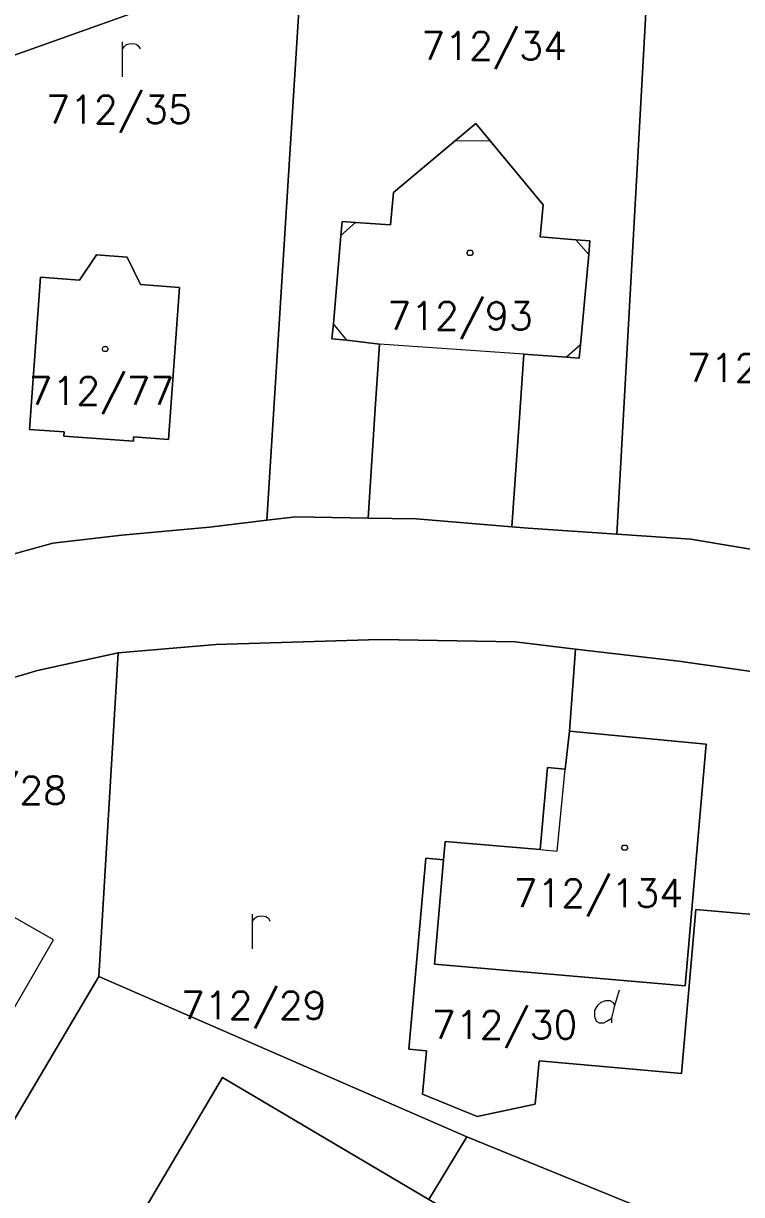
# Model space of a CAD drawing. Extents: x -443817 to 3, y -1171930 to -442383.
# Drawn here: x -442347.7 to -442306.5, y -1170080.3 to -1170013.1 of the extents above; entities that cross this region are included whole.
import ezdxf
from ezdxf.enums import TextEntityAlignment as Align

# ---------------------------------------------------------------- set-up
doc = ezdxf.new("R2010")
doc.units = 0
doc.header["$LTSCALE"] = 0.5
doc.layers.add('KLADPAR', color=7, linetype='Continuous', lineweight=0)
doc.layers.add('ZAPPAR', color=7, linetype='Continuous', lineweight=0)
doc.styles.add('ROMANS', font='romans.shx', dxfattribs={"height": 0.2})

# ---------------------------------------------------------------- blocks, each defined once
blk = doc.blocks.new('$45')
at = {"color": 0, "flags": 128}
blk.add_lwpolyline([(0.09, 0.15), (0.18, 0), (0.09, -0.15), (-0.09, -0.15), (-0.18, 0), (-0.09, 0.15), (0.09, 0.15)], dxfattribs=at)
blk = doc.blocks.new('$479')
at = {"color": 0, "flags": 128}
for points in [[(0, 0), (0, 1.27), (0, 2)], [(0, 1.6), (0.1, 1.73), (0.23, 1.84), (0.37, 1.89), (0.6, 1.9), (0.77, 1.87), (0.87, 1.8), (0.96, 1.7), (1, 1.6)]]:
    blk.add_lwpolyline(points, dxfattribs=at)
blk = doc.blocks.new('$431')
at = {"color": 0}
blk.add_line((0.63, 0.99), (0.9, 1.89), dxfattribs=at)
at = {"color": 0, "flags": 128}
blk.add_lwpolyline([(0.45, 0), (0.45, 0.27), (0.63, 0.99), (0.54, 1.17), (0.36, 1.26), (0.09, 1.26), (-0.18, 1.17), (-0.36, 0.99), (-0.54, 0.72), (-0.54, 0.36), (-0.45, 0.09), (-0.27, 0), (0, 0), (0.18, 0.09), (0.45, 0.27)], dxfattribs=at)

msp = doc.modelspace()

# ---------------------------------------------------------------- linework, layer by layer
at = {"layer": 'KLADPAR', "color": 7, "linetype": 'Continuous', "flags": 128}
for points in [[(-442295.92, -1170001.93), (-442293.5, -1170001.58), (-442293.01, -1170001.65), (-442297.36, -1170044.78), (-442300.09, -1170044.26), (-442309.42, -1170042.69), (-442313.68, -1170042.41), (-442311.56, -1170004.2), (-442295.92, -1170001.93)], [(-442322.88, -1170005.85), (-442331.73, -1170009.01), (-442335.41, -1170010.32), (-442350.92, -1170015.85), (-442352.85, -1170016.54), (-442369.58, -1170017.73), (-442369.33, -1170016.23), (-442367.04, -1170015.87), (-442322.88, -1170005.85)], [(-442335.41, -1170010.32), (-442331.73, -1170009.01), (-442333.76, -1170041.61), (-442337.07, -1170042.01), (-442342.09, -1170042.46), (-442346.06, -1170042.92), (-442351.13, -1170044.31), (-442353.04, -1170045), (-442350.92, -1170015.85), (-442335.41, -1170010.32)], [(-442325.2, -1170041.53), (-442327.96, -1170041.48), (-442327.57, -1170035.49), (-442327.31, -1170031.5), (-442329.18, -1170031.27), (-442330.03, -1170031.2), (-442329.95, -1170030.33), (-442329.52, -1170025.26), (-442329.45, -1170024.46), (-442328.68, -1170024.51), (-442326.66, -1170024.66), (-442326.5, -1170022.79), (-442322.93, -1170019.81), (-442321.77, -1170018.84), (-442320.94, -1170019.84), (-442317.9, -1170023.5), (-442318.08, -1170025.34), (-442316.03, -1170025.51), (-442315.22, -1170025.57), (-442315.29, -1170026.36), (-442315.76, -1170031.53), (-442315.83, -1170032.3), (-442316.57, -1170032.25), (-442319.02, -1170032.08), (-442319.29, -1170036), (-442319.71, -1170041.98), (-442325.2, -1170041.53)], [(-442341.03, -1170028.08), (-442341.79, -1170026.5), (-442343.54, -1170026.37), (-442344.52, -1170027.82), (-442346.77, -1170027.66), (-442347.4, -1170036.39), (-442345.41, -1170036.53), (-442345.42, -1170036.78), (-442341.43, -1170037.07), (-442341.42, -1170036.82), (-442339.42, -1170036.97), (-442338.79, -1170028.24), (-442341.03, -1170028.08)], [(-442341.79, -1170026.5), (-442341.03, -1170028.08), (-442338.79, -1170028.24), (-442339.42, -1170036.97), (-442341.42, -1170036.82), (-442341.43, -1170037.07), (-442345.42, -1170036.78), (-442345.41, -1170036.53), (-442347.4, -1170036.39), (-442346.77, -1170027.66), (-442344.52, -1170027.82), (-442343.54, -1170026.37), (-442341.79, -1170026.5)], [(-442359.21, -1170056.07), (-442357.67, -1170054.91), (-442352.66, -1170051.91), (-442346.93, -1170050.23), (-442342.31, -1170049.21), (-442343.41, -1170067.8), (-442355.52, -1170088.26), (-442360.57, -1170084.71), (-442363.71, -1170080.57), (-442360.09, -1170074.26), (-442353.28, -1170078.24), (-442351.99, -1170076), (-442346.02, -1170065.69), (-442352.84, -1170061.78), (-442352.93, -1170061.95), (-442356.69, -1170059.97), (-442357.49, -1170059.41), (-442358.68, -1170057.86), (-442359.11, -1170056.98), (-442359.21, -1170056.07)], [(-442316.4, -1170053.71), (-442316.04, -1170049), (-442310.11, -1170049.69), (-442303.24, -1170050.67), (-442303.74, -1170056.29), (-442302.74, -1170056.38), (-442303.46, -1170064.44), (-442309.14, -1170063.94), (-442309.97, -1170073.35), (-442318.14, -1170072.63), (-442318.36, -1170075.12), (-442321.69, -1170075.83), (-442324.84, -1170074.54), (-442324.61, -1170072.05), (-442325.61, -1170071.96), (-442324.64, -1170061), (-442323.63, -1170061.09), (-442324.15, -1170067.08), (-442309.75, -1170068.33), (-442308.54, -1170054.45), (-442316.4, -1170053.71)], [(-442308.54, -1170054.45), (-442309.75, -1170068.33), (-442324.15, -1170067.08), (-442323.63, -1170061.09), (-442323.54, -1170060.04), (-442318.07, -1170060.51), (-442317.65, -1170055.8), (-442316.65, -1170055.89), (-442316.4, -1170053.71), (-442308.54, -1170054.45)], [(-442354.57, -1170064.78), (-442356.99, -1170063.38), (-442362.52, -1170072.8), (-442360.88, -1170073.83), (-442364.22, -1170079.61), (-442363.91, -1170080.31), (-442363.71, -1170080.57), (-442360.09, -1170074.26), (-442353.28, -1170078.24), (-442351.99, -1170076), (-442346.02, -1170065.69), (-442352.84, -1170061.78), (-442352.93, -1170061.95), (-442354.57, -1170064.78)], [(-442322.29, -1170076.99), (-442324.47, -1170080.6), (-442329.43, -1170077.67), (-442336.31, -1170073.59), (-442341.81, -1170082.89), (-442333.94, -1170087.54), (-442336.8, -1170092.36), (-442337.2, -1170093.05), (-442333.36, -1170095.32), (-442327, -1170099.09), (-442319.25, -1170103.67), (-442321.8, -1170108.1), (-442336.19, -1170100.01), (-442355.52, -1170088.26), (-442343.41, -1170067.8), (-442322.29, -1170076.99)], [(-442324.47, -1170080.6), (-442320.82, -1170082.76), (-442318.24, -1170084.28), (-442323.33, -1170092.89), (-442312.15, -1170099.28), (-442318.31, -1170110.06), (-442321.8, -1170108.1), (-442319.25, -1170103.67), (-442327, -1170099.09), (-442333.36, -1170095.32), (-442337.2, -1170093.05), (-442336.8, -1170092.36), (-442333.94, -1170087.54), (-442341.81, -1170082.89), (-442336.31, -1170073.59), (-442329.43, -1170077.67), (-442324.47, -1170080.6)], [(-442303.74, -1170084.56), (-442312.15, -1170099.28), (-442323.33, -1170092.89), (-442318.24, -1170084.28), (-442320.82, -1170082.76), (-442324.47, -1170080.6), (-442322.29, -1170076.99), (-442303.74, -1170084.56)]]:
    msp.add_lwpolyline(points, close=True, dxfattribs=at)
for points in [[(-442311.56, -1170004.2), (-442313.68, -1170042.41), (-442318.76, -1170042.06), (-442319.71, -1170041.98), (-442319.29, -1170036), (-442319.02, -1170032.08), (-442316.57, -1170032.25), (-442315.83, -1170032.3), (-442315.76, -1170031.53), (-442315.29, -1170026.36), (-442315.22, -1170025.57), (-442316.03, -1170025.51), (-442318.08, -1170025.34), (-442317.9, -1170023.5), (-442320.94, -1170019.84), (-442321.77, -1170018.84), (-442322.93, -1170019.81), (-442326.5, -1170022.79), (-442326.66, -1170024.66), (-442328.68, -1170024.51), (-442329.45, -1170024.46), (-442329.52, -1170025.26), (-442329.95, -1170030.33), (-442330.03, -1170031.2), (-442329.18, -1170031.27), (-442327.31, -1170031.5), (-442327.57, -1170035.49), (-442327.96, -1170041.48), (-442332.11, -1170041.41), (-442333.76, -1170041.61), (-442331.73, -1170009.01)], [(-442375.04, -1170082.7), (-442374.46, -1170074.72), (-442373.24, -1170057.14), (-442371.28, -1170058.29), (-442369.01, -1170054.43), (-442364.51, -1170050.82), (-442359.62, -1170048.06), (-442354.99, -1170045.72), (-442353.04, -1170045), (-442351.13, -1170044.31), (-442346.06, -1170042.92), (-442342.09, -1170042.46), (-442337.07, -1170042.01), (-442333.76, -1170041.61), (-442332.11, -1170041.41), (-442327.96, -1170041.48), (-442325.2, -1170041.53), (-442319.71, -1170041.98), (-442318.76, -1170042.06), (-442313.68, -1170042.41), (-442309.42, -1170042.69), (-442300.09, -1170044.26)], [(-442303.24, -1170050.67), (-442310.11, -1170049.69), (-442316.04, -1170049), (-442319.51, -1170048.59), (-442327.31, -1170048.46), (-442336.67, -1170048.73), (-442342.31, -1170049.21), (-442346.93, -1170050.23), (-442352.66, -1170051.91), (-442357.67, -1170054.91), (-442359.21, -1170056.07), (-442360.01, -1170056.67), (-442361.81, -1170058.03), (-442362.88, -1170059.97), (-442363.5, -1170061.1), (-442364.26, -1170062.49), (-442365.91, -1170067.41), (-442366.56, -1170071.79), (-442366.06, -1170075.51), (-442364.22, -1170079.61), (-442363.91, -1170080.31)], [(-442303.74, -1170084.56), (-442322.29, -1170076.99), (-442343.41, -1170067.8), (-442342.31, -1170049.21), (-442336.67, -1170048.73), (-442327.31, -1170048.46), (-442327.31, -1170048.46), (-442319.51, -1170048.59), (-442316.04, -1170049), (-442316.4, -1170053.71), (-442316.65, -1170055.89), (-442317.65, -1170055.8), (-442318.07, -1170060.51), (-442323.54, -1170060.04), (-442323.63, -1170061.09), (-442324.64, -1170061), (-442325.61, -1170071.96), (-442324.61, -1170072.05), (-442324.84, -1170074.54), (-442321.69, -1170075.83), (-442318.36, -1170075.12), (-442318.14, -1170072.63), (-442309.97, -1170073.35), (-442309.14, -1170063.94), (-442303.46, -1170064.44)]]:
    msp.add_lwpolyline(points, dxfattribs=at)
at = {"layer": 'ZAPPAR', "color": 7, "linetype": 'Continuous'}
for p, q in [((-442322.93, -1170019.81), (-442320.94, -1170019.84)), ((-442329.52, -1170025.26), (-442328.68, -1170024.51)), ((-442316.03, -1170025.51), (-442315.29, -1170026.36)), ((-442329.18, -1170031.27), (-442329.95, -1170030.33)), ((-442319.02, -1170032.08), (-442327.31, -1170031.5)), ((-442315.76, -1170031.53), (-442316.57, -1170032.25))]:
    msp.add_line(p, q, dxfattribs=at)
at = {"layer": 'ZAPPAR', "color": 7, "linetype": 'Continuous', "flags": 128}
msp.add_lwpolyline([(-442318.07, -1170060.51), (-442317.1, -1170060.59), (-442316.65, -1170055.89)], dxfattribs=at)

# ---------------------------------------------------------------- block references
at = {"layer": 'KLADPAR', "color": 7, "linetype": 'Continuous'}
for name, p in [('$479', (-442342.05, -1170016.15)), ('$45', (-442322.11, -1170026.26)), ('$45', (-442343.05, -1170031.78)), ('$45', (-442313.22, -1170060.4)), ('$479', (-442334.6, -1170066.21)), ('$431', (-442314.42, -1170070.45))]:
    msp.add_blockref(name, p, dxfattribs=at)

# ---------------------------------------------------------------- texts
at = {"layer": 'KLADPAR', "color": 7, "linetype": 'Continuous', "style": 'ROMANS'}
for s, p in [('712/34', (-442320.72, -1170013.58)), ('712/35', (-442342.26, -1170017.23)), ('712/93', (-442322.68, -1170029.08)), ('712/33', (-442305.48, -1170032.06)), ('712/77', (-442343.27, -1170033.38)), ('712/28', (-442349.42, -1170056.31)), ('712/134', (-442314.74, -1170062.21)), ('712/29', (-442334.52, -1170068.65)), ('712/30', (-442320.12, -1170069.77))]:
    msp.add_text(s, height=1.6, dxfattribs=at).set_placement(p, align=Align.TOP_CENTER)

doc.saveas('drawing.dxf')
